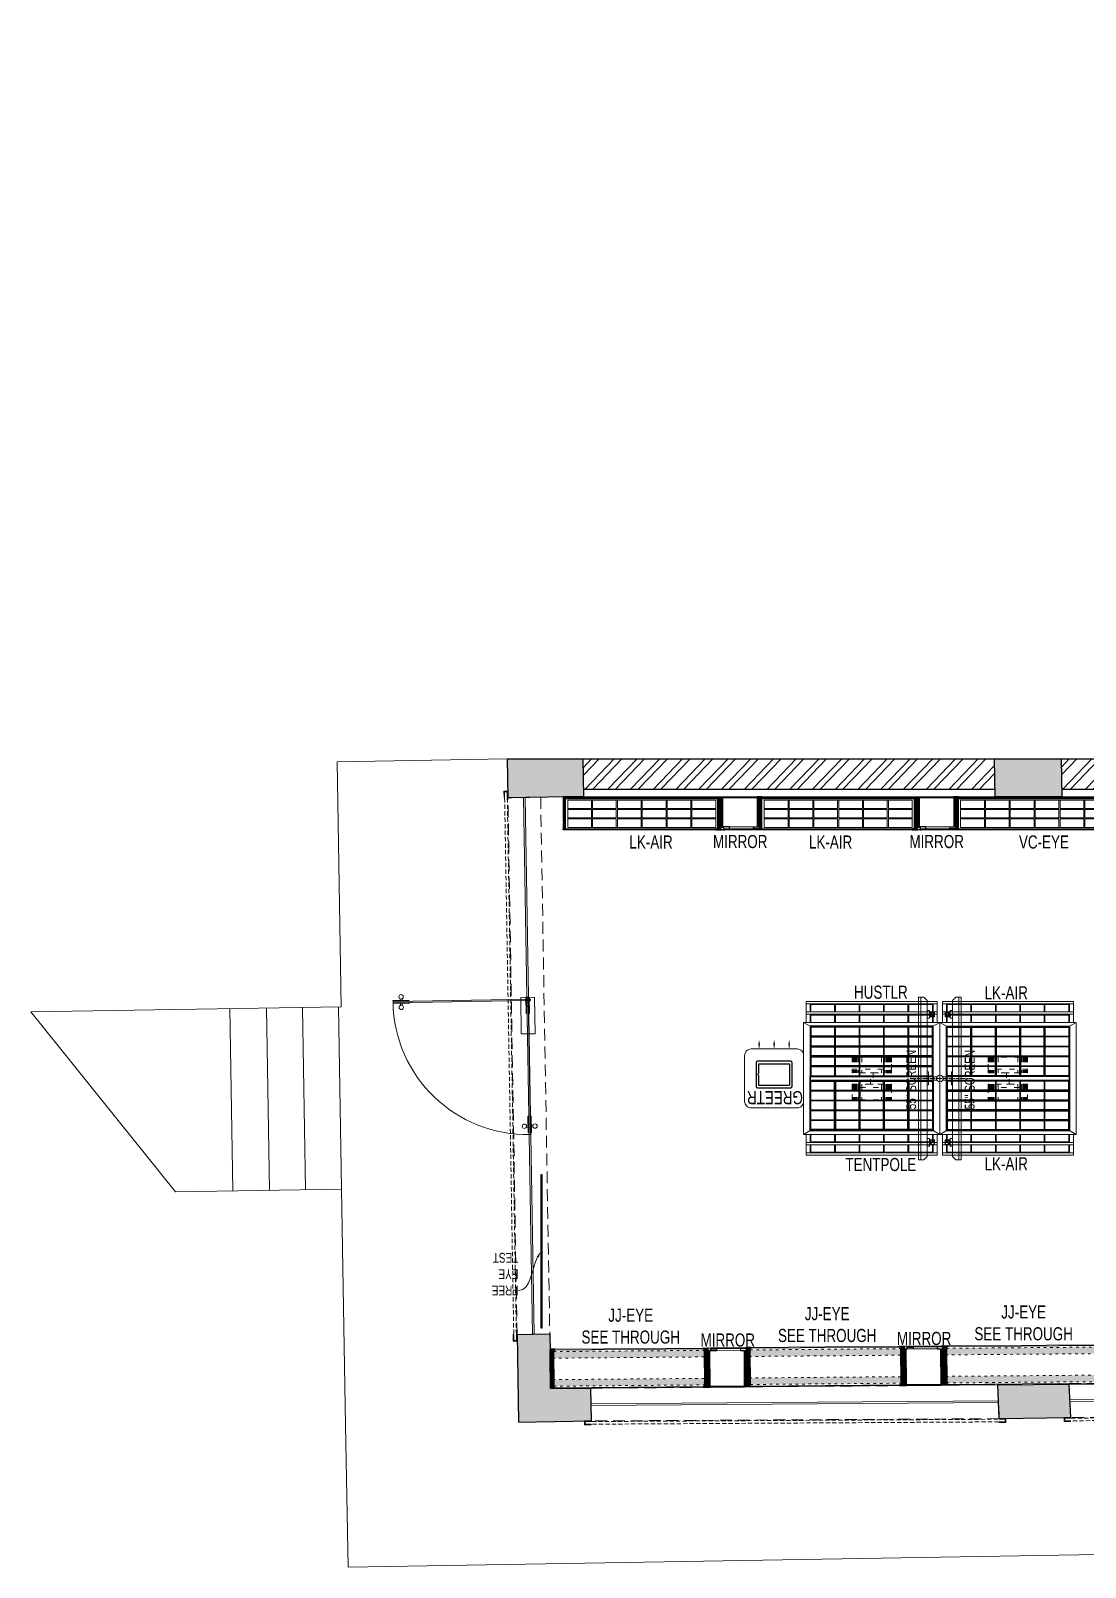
# Model space of a CAD drawing. Header units: feet. Extents: x 10328643 to 10345077, y -6275221 to -6263397.
# Drawn here: x 10328766 to 10336818, y -6275181 to -6263449 of the extents above; entities that cross this region are included whole.
import ezdxf
from ezdxf import colors
from ezdxf.entities.mleader import LeaderData, LeaderLine
from ezdxf.math import Vec2, Vec3

# ---------------------------------------------------------------- set-up
doc = ezdxf.new("R2010")
doc.units = ezdxf.units.FT
doc.header["$LTSCALE"] = 33
doc.header["$MEASUREMENT"] = 0
for name, pattern in [('a_p6_plan_L18$0$HIDDEN', [0.375, 0.25, -0.125]), ('ACAD_ISO03W100', [30, 12, -18]), ('DASHDOT2', [0.5, 0.25, -0.125, 0, -0.125]), ('HIDDENX2', [0.75, 0.5, -0.25])]:
    doc.linetypes.add(name, pattern=pattern)
for name, color, linetype, lineweight in [('A-Glazing', 4, 'Continuous', 20), ('A-shutter', 8, 'Continuous', 18), ('A-WALL HATCH', 251, 'Continuous', 0), ('beam', 90, 'Continuous', 9), ('column hatch', 5, 'Continuous', 0), ('Glazing', 141, 'Continuous', 15), ('LENS-DIM', 252, 'Continuous', 5), ('LENS-TEXT', 31, 'Continuous', 5), ('LENS_DIMENSION', 193, 'Continuous', 0), ('LENS_TEXT', 31, 'Continuous', 5), ('LK-EQPMT', 3, 'Continuous', 18), ('LK-FF&E FLOOR', 1, 'Continuous', 9), ('LK-FF&E WALL', 1, 'Continuous', 9), ('LK-IT', 3, 'Continuous', 18), ('LN-ELEVATION-1', 81, 'Continuous', 25), ('LN-ELEVATION-2', 103, 'Continuous', 20), ('LN-ELEVATION-3', 125, 'Continuous', 18), ('LN-ELEVATION-4', 145, 'Continuous', 13), ('LN-ELEVATION-5', 167, 'Continuous', 5), ('LN-HATCH', 251, 'Continuous', 0), ('PLANO-TXT', 252, 'Continuous', 5), ('rolling shutter', 1, 'Continuous', 5), ('Steps', 4, 'Continuous', 9)]:
    doc.layers.add(name, color=color, linetype=linetype, lineweight=lineweight)
doc.layers.add('A-WALL', color=1, linetype='Continuous')
doc.layers.add('column', color=10, linetype='Continuous')
doc.styles.add('LK TXT', font='GILC____.TTF', dxfattribs={"height": 100})
doc.styles.get("Standard").update_dxf_attribs({"font": 'GILC____.TTF'})
pattern_1 = [(45, (-583869.1914, 43752.887), (3.31456304, 12.1533978), [15.625, -3.125, 0, -3.125])]
pattern_2 = [(45, (0, 0), (1.683798, 6.173926), [7.9375, -1.5875, 0, -1.5875])]
pattern_3 = [(45, (7858054.0837, 3504049.203), (-4.4901280605, 4.4901280605), [])]

# ---------------------------------------------------------------- blocks, each defined once
blk = doc.blocks.new('*U53')
at = {"layer": 'A-shutter', "color": 5, "ltscale": 10}
for points in [[(41038446, -1561539), (41038446, -1561544), (41038401, -1561544), (41038401, -1561564), (41038446, -1561564), (41038446, -1561569), (41038396, -1561569), (41038396, -1561539)], [(41042546, -1561539), (41042546, -1561544), (41042591, -1561544), (41042591, -1561564), (41042546, -1561564), (41042546, -1561569), (41042596, -1561569), (41042596, -1561539)]]:
    blk.add_lwpolyline(points, close=True, dxfattribs=at)
at = {"layer": 'A-shutter', "color": 5, "linetype": 'HIDDENX2', "ltscale": 2}
blk.add_lwpolyline([(41038401, -1561544), (41038401, -1561564), (41042591, -1561564), (41042591, -1561544)], close=True, dxfattribs=at)
blk = doc.blocks.new('*U50')
at = {"layer": 'A-shutter', "color": 5, "ltscale": 10}
for points in [[(41039430, -1561539), (41039430, -1561544), (41039385, -1561544), (41039385, -1561564), (41039430, -1561564), (41039430, -1561569), (41039380, -1561569), (41039380, -1561539)], [(41042546, -1561539), (41042546, -1561544), (41042591, -1561544), (41042591, -1561564), (41042546, -1561564), (41042546, -1561569), (41042596, -1561569), (41042596, -1561539)]]:
    blk.add_lwpolyline(points, close=True, dxfattribs=at)
at = {"layer": 'A-shutter', "color": 5, "linetype": 'HIDDENX2', "ltscale": 2}
blk.add_lwpolyline([(41039385, -1561544), (41039385, -1561564), (41042591, -1561564), (41042591, -1561544)], close=True, dxfattribs=at)
blk = doc.blocks.new('*U51')
at = {"layer": 'A-shutter', "color": 5, "ltscale": 10}
for points in [[(41039175, -1561539), (41039175, -1561544), (41039130, -1561544), (41039130, -1561564), (41039175, -1561564), (41039175, -1561569), (41039125, -1561569), (41039125, -1561539)], [(41042546, -1561539), (41042546, -1561544), (41042591, -1561544), (41042591, -1561564), (41042546, -1561564), (41042546, -1561569), (41042596, -1561569), (41042596, -1561539)]]:
    blk.add_lwpolyline(points, close=True, dxfattribs=at)
at = {"layer": 'A-shutter', "color": 5, "linetype": 'HIDDENX2', "ltscale": 2}
blk.add_lwpolyline([(41039130, -1561544), (41039130, -1561564), (41042591, -1561564), (41042591, -1561544)], close=True, dxfattribs=at)
blk = doc.blocks.new('A$Cfa4c734a')
at = {"layer": 'A-WALL HATCH'}
h = blk.add_hatch(dxfattribs=at)
h.set_pattern_fill('ANSI32', color=256, scale=333)
h.set_pattern_definition([(45, (-3677982.21, 5465809.63), (-88.2999593, 88.2999593), []), (45, (-3677923.34, 5465809.63), (-88.2999593, 88.2999593), [])])
h.paths.add_polyline_path([(-141, 1535), (-141, 11505), (-1337, 11517), (-1339, 11287), (-331, 11277), (-327, 4255), (-326, 4059), (-317, 1535)])
h.paths.add_polyline_path([(-4479, 6213), (-4479, 11240), (-4709, 11240), (-4709, 6213)])
h.paths.add_polyline_path([(-3159, 11305), (-3157, 11535), (-4149, 11545), (-4149, 11315)])
h.paths.add_polyline_path([(-4709, 5791), (-4709, 6021), (-8083, 6078), (-8083, 5848)])
h.paths.add_polyline_path([(-8598, 5857), (-8598, 6087), (-11735, 6140), (-11735, 5910)])
h.paths.add_polyline_path([(-327, 4256), (-326, 4059), (-326, 4059), (-327, 4256)])
h.paths.add_polyline_path([(-1857, 1139), (-1997, 1148), (-2000, 918), (-370, 859), (-370, 1139)])
at = {"layer": 'column hatch'}
h = blk.add_hatch(color=251, dxfattribs=at)
h.dxf.hatch_style = 1
h.paths.add_polyline_path([(-8083, 5788), (-8083, 6078), (-8598, 6087), (-8598, 5797)])
h.paths.add_polyline_path([(-4409, 5661), (-4409, 6213), (-4709, 6213), (-4709, 5791), (-4694, 5791), (-4694, 5661)])
h.paths.add_polyline_path([(-4149, 11240), (-4149, 11545), (-4709, 11550), (-4709, 11240)])
h.paths.add_polyline_path([(-4454, 1010), (-4454, 1555), (-4729, 1555), (-4729, 1020)])
h.paths.add_polyline_path([(-8099, 1049), (-8107, 1304), (-8652, 1309), (-8644, 1050)])
h.paths.add_polyline_path([(-11760, 1085), (-11760, 1335), (-12065, 1338), (-12065, 1755), (-12315, 1755), (-12315, 1085)])
h.paths.add_polyline_path([(-11735, 5855), (-11735, 6140), (-12315, 6150), (-12315, 5855), (-12285, 5855)])
at = {"layer": 'A-WALL'}
for p, q in [((-12315, 6150), (-4709, 6021)), ((-11735, 5910), (-8598, 5857)), ((-8083, 5848), (-4694, 5791))]:
    blk.add_line(p, q, dxfattribs=at)
at = {"layer": 'beam', "linetype": 'a_p6_plan_L18$0$HIDDEN', "lineweight": 5, "ltscale": 11}
for points in [[(-12065, 1755), (-12315, 1755), (-12315, 5855), (-12065, 5855)], [(-11760, 1335), (-8652, 1309), (-8644, 1050), (-11760, 1085)], [(-8107, 1304), (-4729, 1275), (-4729, 1020), (-8099, 1049)]]:
    blk.add_lwpolyline(points, close=True, dxfattribs=at)
at = {"layer": 'column'}
for p, q in [((-12315, 6150), (-12315, 5855)), ((-11735, 5855), (-11735, 6140)), ((-8598, 6087), (-8598, 5797)), ((-8083, 5788), (-8083, 6078)), ((-12315, 5855), (-12285, 5855)), ((-12285, 5855), (-11735, 5855)), ((-8083, 5788), (-8598, 5797)), ((-12315, 1755), (-12065, 1755)), ((-12315, 1755), (-12315, 1085)), ((-12065, 1755), (-12065, 1338)), ((-12065, 1338), (-11760, 1335)), ((-11760, 1335), (-11760, 1085)), ((-8652, 1309), (-8107, 1304)), ((-8644, 1050), (-8652, 1309)), ((-8099, 1049), (-8107, 1304)), ((-12315, 1085), (-11760, 1085)), ((-8644, 1050), (-8099, 1049))]:
    blk.add_line(p, q, dxfattribs=at)
at = {"layer": 'Steps'}
for p, q in [((-12315, 6150), (-13615, 6150)), ((-13615, 6150), (-13615, 4280)), ((-13615, 4280), (-15985, 4280)), ((-15985, 4280), (-14905, 2888)), ((-14465, 4280), (-14465, 2888)), ((-14185, 4280), (-14185, 2888)), ((-13910, 4280), (-13910, 2888)), ((-13635, 4280), (-13635, 2888)), ((-13635, 2888), (-14905, 2888)), ((-13635, 1085), (-13635, 2888)), ((-13635, 1085), (-13635, 0)), ((-13635, 0), (0, 0))]:
    blk.add_line(p, q, dxfattribs=at)
at = {"layer": 'rolling shutter', "color": 2, "xscale": -1}
for name, p, rotation in [('*U53', (1549224, -41036691), 269.9999999999481), ('*U50', (41045736, 1101524, -6111), 359.3564232845975)]:
    blk.add_blockref(name, p, dxfattribs=dict(at, rotation=rotation))
at = {"layer": 'rolling shutter', "color": 2, "extrusion": (7.41663e-05, -5.45082e-07, 1), "xscale": -1, "rotation": 359.5106460119667}
blk.add_blockref('*U51', (41046286, 1211998, -1), dxfattribs=at)
blk = doc.blocks.new('MIRROR SEE THROUGH')
at = {"layer": 'LN-HATCH', "ltscale": 0.5}
h = blk.add_hatch(dxfattribs=at)
h.set_pattern_fill('ANSI31', color=256, scale=2)
h.set_pattern_definition([(45, (4060070.797, 1708569.446), (-4.4901280605, 4.4901280605), [])])
h.paths.add_polyline_path([(-150, 0), (-132, 0), (-132, -279), (-150, -279)])
h.paths.add_polyline_path([(-132, -6), (132, -6), (132, 0), (-132, 0)])
h.paths.add_polyline_path([(150, 0), (132, 0), (132, -279), (150, -279)])
at = {"layer": 'Defpoints'}
blk.add_lwpolyline([(150, -300), (-150, -300), (-150, 0), (150, 0)], close=True, dxfattribs=at)
at = {"layer": 'LN-ELEVATION-1'}
for points in [[(-150, 0), (-132, 0), (-132, -279), (-150, -279)], [(-132, -6), (132, -6), (132, 0), (-132, 0)], [(150, 0), (132, 0), (132, -279), (150, -279)], [(-103, -293), (-103, -279), (-148, -279), (-148, -300), (-139, -300), (-139, -298.5), (-146.5, -298.5), (-146.5, -293)], [(80, -293), (80, -279), (125, -279), (125, -300), (116, -300), (116, -298.5), (123.5, -298.5), (123.5, -293)], [(142, -300), (142, -298.5), (146.5, -298.5), (146.5, -280.5), (125, -280.5), (125, -279), (148, -279), (148, -300)]]:
    blk.add_lwpolyline(points, close=True, dxfattribs=at)
at = {"layer": 'LN-ELEVATION-2', "color": 4, "lineweight": 0}
blk.add_lwpolyline([(-146.5, -293), (123.5, -293), (123.5, -298.5), (-146.5, -298.5)], close=True, dxfattribs=at)
at = {"layer": 'LN-ELEVATION-2'}
blk.add_lwpolyline([(-103, -293), (80, -293), (80, -279), (-103, -279)], close=True, dxfattribs=at)
at = {"layer": 'LN-ELEVATION-4', "ltscale": 0.5}
blk.add_line((116, -300), (-139, -300), dxfattribs=at)
blk = doc.blocks.new('JJ STSH 1200')
at = {"layer": 'LN-HATCH', "ltscale": 0.5}
h = blk.add_hatch(dxfattribs=at)
h.set_pattern_fill('ANSI36', color=256, scale=50)
h.set_pattern_definition(pattern_1)
h.paths.add_polyline_path([(-565, 294), (-565, 300), (-600, 300), (-600, 294)])
h = blk.add_hatch(dxfattribs=at)
h.set_pattern_fill('ANSI36', color=256, scale=50)
h.set_pattern_definition(pattern_1)
h.paths.add_polyline_path([(-575, 294), (-600, 294), (-600, 250), (-600, 240), (-600, 6), (-575, 6)])
h = blk.add_hatch(dxfattribs=at)
h.set_pattern_fill('ANSI36', color=256)
h.set_pattern_definition(pattern_2)
h.paths.add_polyline_path([(575, 282), (-575, 282), (-575, 232), (575, 232)])
h = blk.add_hatch(dxfattribs=at)
h.set_pattern_fill('ANSI36', color=256, scale=50)
h.set_pattern_definition(pattern_1)
h.paths.add_polyline_path([(565, 294), (565, 300), (600, 300), (600, 294)])
h = blk.add_hatch(dxfattribs=at)
h.set_pattern_fill('ANSI36', color=256, scale=50)
h.set_pattern_definition(pattern_1)
h.paths.add_polyline_path([(600, 240), (600, 250), (600, 294), (575, 294), (575, 6), (600, 6)])
h = blk.add_hatch(dxfattribs=at)
h.set_pattern_fill('ANSI36', color=256, scale=50)
h.set_pattern_definition(pattern_1)
h.paths.add_polyline_path([(-565, 6), (-565, 0), (-600, 0), (-600, 6)])
h = blk.add_hatch(dxfattribs=at)
h.set_pattern_fill('ANSI36', color=256)
h.set_pattern_definition(pattern_2)
h.paths.add_polyline_path([(575, 68), (-575, 68), (-575, 18), (575, 18)])
h = blk.add_hatch(dxfattribs=at)
h.set_pattern_fill('ANSI36', color=256, scale=50)
h.set_pattern_definition(pattern_1)
h.paths.add_polyline_path([(565, 6), (565, 0), (600, 0), (600, 6)])
at = {"layer": 'LN-ELEVATION-1', "ltscale": 0.5}
for points in [[(-565, 294), (-565, 300), (-600, 300), (-600, 294)], [(-600, 6), (-600, 240), (-600, 240), (-600, 250), (-600, 250), (-600, 294), (-575, 294), (-575, 6)], [(565, 294), (565, 300), (600, 300), (600, 294)], [(600, 6), (600, 240), (600, 240), (600, 250), (600, 250), (600, 294), (575, 294), (575, 6)], [(-565, 6), (-565, 0), (-600, 0), (-600, 6)], [(565, 6), (565, 0), (600, 0), (600, 6)]]:
    blk.add_lwpolyline(points, close=True, dxfattribs=at)
at = {"layer": 'LN-ELEVATION-3', "ltscale": 0.5}
for p, q in [((-565, 300), (565, 300)), ((565, 294), (-565, 294)), ((575, 6), (-575, 6)), ((565, 6), (-565, 6)), ((-565, 0), (565, 0))]:
    blk.add_line(p, q, dxfattribs=at)
at = {"layer": 'LN-ELEVATION-4', "linetype": 'ACAD_ISO03W100', "ltscale": 0.05}
for points in [[(575, 232), (-575, 232), (-575, 282), (575, 282)], [(575, 68), (-575, 68), (-575, 18), (575, 18)]]:
    blk.add_lwpolyline(points, close=True, dxfattribs=at)
blk = doc.blocks.new('VC HD 1200')
at = {"layer": 'LN-HATCH', "ltscale": 0.5}
h = blk.add_hatch(dxfattribs=at)
h.set_pattern_fill('ANSI31', color=256, scale=2)
h.set_pattern_definition([(45, (3760859.753, 1795248.936), (-4.490128061, 4.490128061), [])])
h.paths.add_polyline_path([(-1200, 250), (-1200, 60), (-1194, 60), (-1194, 50), (-1200, 50), (-1200, 6), (-1182, 6), (-1182, 250)])
h = blk.add_hatch(dxfattribs=at)
h.set_pattern_fill('ANSI31', color=256, scale=2)
h.set_pattern_definition(pattern_3)
h.paths.add_polyline_path([(0, 250), (0, 60), (-6, 60), (-6, 50), (0, 50), (0, 6), (-18, 6), (-18, 250)])
h = blk.add_hatch(dxfattribs=at)
h.set_pattern_fill('ANSI31', color=256, scale=2)
h.set_pattern_definition([(45, (7858047.0837, 3504049.203), (-4.4901280605, 4.4901280605), [])])
h.paths.add_polyline_path([(-1165, 6), (-1165, 0), (-1200, 0), (-1200, 6)])
h = blk.add_hatch(dxfattribs=at)
h.set_pattern_fill('ANSI31', color=256, scale=2)
h.set_pattern_definition(pattern_3)
h.paths.add_polyline_path([(-28, 6), (-28, 0), (0, 0), (0, 6)])
at = {"layer": 'LN-ELEVATION-1', "ltscale": 0.5}
for points in [[(-1200, 250), (-1200, 60), (-1194, 60), (-1194, 50), (-1200, 50), (-1200, 6), (-1182, 6), (-1182, 250)], [(-18, 238), (-1182, 238), (-1182, 244), (-18, 244)], [(0, 250), (0, 60), (-6, 60), (-6, 50), (0, 50), (0, 6), (-18, 6), (-18, 250)], [(-1165, 6), (-1165, 0), (-1200, 0), (-1200, 6)], [(-35, 6), (-35, 0), (0, 0), (0, 6)]]:
    blk.add_lwpolyline(points, close=True, dxfattribs=at)
at = {"layer": 'LN-ELEVATION-3', "ltscale": 0.5}
for p, q in [((-1182, 250), (-18, 250)), ((-1165, 6), (-35, 6)), ((-35, 0), (-1165, 0))]:
    blk.add_line(p, q, dxfattribs=at)
for points in [[(-1165, 226), (-35, 226), (-35, 18), (-1165, 18)], [(-1165, 226), (-983, 226), (-983, 162), (-1165, 162)], [(-1165, 90), (-983, 90), (-983, 154), (-1165, 154)], [(-975, 226), (-794, 226), (-794, 162), (-975, 162)], [(-975, 154), (-794, 154), (-794, 90), (-975, 90)], [(-786, 226), (-604, 226), (-604, 162), (-786, 162)], [(-786, 154), (-604, 154), (-604, 90), (-786, 90)], [(-596, 226), (-414, 226), (-414, 162), (-596, 162)], [(-596, 154), (-414, 154), (-414, 90), (-596, 90)], [(-406, 226), (-225, 226), (-225, 162), (-406, 162)], [(-406, 154), (-225, 154), (-225, 90), (-406, 90)], [(-217, 226), (-35, 226), (-35, 162), (-217, 162)], [(-217, 154), (-35, 154), (-35, 90), (-217, 90)], [(-1165, 82), (-983, 82), (-983, 18), (-1165, 18)], [(-975, 82), (-794, 82), (-794, 18), (-975, 18)], [(-786, 82), (-604, 82), (-604, 18), (-786, 18)], [(-596, 82), (-414, 82), (-414, 18), (-596, 18)], [(-406, 82), (-225, 82), (-225, 18), (-406, 18)], [(-217, 82), (-35, 82), (-35, 18), (-217, 18)]]:
    blk.add_lwpolyline(points, close=True, dxfattribs=at)
blk = doc.blocks.new('MIRROR')
at = {"layer": 'LN-HATCH', "ltscale": 0.5}
h = blk.add_hatch(dxfattribs=at)
h.set_pattern_fill('ANSI31', color=256, scale=2)
h.set_pattern_definition([(45, (4060433.7416, 1708720.787), (-4.4901280605, 4.4901280605), [])])
h.paths.add_polyline_path([(213, 101), (231, 101), (231, -128), (213, -128)])
h.paths.add_polyline_path([(231, 95), (495, 95), (495, 101), (231, 101)])
h.paths.add_polyline_path([(513, 101), (495, 101), (495, -128), (513, -128)])
at = {"layer": 'Defpoints'}
blk.add_lwpolyline([(513, 101), (213, 101), (213, -149), (513, -149)], close=True, dxfattribs=at)
at = {"layer": 'LN-ELEVATION-1'}
for points in [[(213, 101), (231, 101), (231, -128), (213, -128)], [(231, 95), (495, 95), (495, 101), (231, 101)], [(513, 101), (495, 101), (495, -128), (513, -128)], [(260, -142), (260, -128), (215, -128), (215, -149), (224, -149), (224, -147), (216, -147), (216, -142)], [(443, -142), (443, -128), (488, -128), (488, -149), (479, -149), (479, -147), (486, -147), (486, -142)], [(505, -149), (505, -147), (509, -147), (509, -129), (488, -129), (488, -128), (511, -128), (511, -149)]]:
    blk.add_lwpolyline(points, close=True, dxfattribs=at)
at = {"layer": 'LN-ELEVATION-2', "color": 4, "lineweight": 0}
blk.add_lwpolyline([(216, -142), (486, -142), (486, -147), (216, -147)], close=True, dxfattribs=at)
at = {"layer": 'LN-ELEVATION-2'}
blk.add_lwpolyline([(260, -142), (443, -142), (443, -128), (260, -128)], close=True, dxfattribs=at)
at = {"layer": 'LN-ELEVATION-4', "ltscale": 0.5}
blk.add_line((479, -149), (224, -149), dxfattribs=at)
blk = doc.blocks.new('ffgd')
at = {"layer": 'LN-ELEVATION-4', "linetype": 'ACAD_ISO03W100', "ltscale": 0.1}
blk.add_lwpolyline([(0, 47), (0, -41), (-20, -41), (-20, 47)], close=True, dxfattribs=at)
at = {"layer": 'LN-ELEVATION-5', "linetype": 'ACAD_ISO03W100', "ltscale": 0.1}
for p, q in [((-160, 166), (-160, 47)), ((-160, 166), (-160, 47)), ((-159, 166), (-159, 47)), ((-159, 166), (-159, 47)), ((-158, 166), (-158, 47)), ((-158, 166), (-158, 47)), ((-157, 166), (-157, 47)), ((-156, 166), (-156, 47)), ((-154, 166), (-154, 47)), ((-151, 166), (-151, 47)), ((-146, 166), (-146, 47)), ((-141, 166), (-141, 47)), ((-135, 166), (-135, 47)), ((-128, 166), (-128, 47)), ((-120, 166), (-120, 47)), ((-111, 166), (-111, 47)), ((-102, 166), (-102, 47)), ((-85, 166), (-85, 47)), ((65, 166), (65, 47)), ((82, 166), (82, 47)), ((91, 166), (91, 47)), ((100, 166), (100, 47)), ((108, 166), (108, 47)), ((115, 166), (115, 47)), ((121, 166), (121, 47)), ((126, 166), (126, 47)), ((131, 166), (131, 47)), ((134, 166), (134, 47)), ((136, 166), (136, 47)), ((137, 166), (137, 47)), ((138, 166), (138, 47)), ((138, 166), (138, 47)), ((139, 166), (139, 47)), ((139, 166), (139, 47)), ((140, 166), (140, 47)), ((140, 166), (140, 47)), ((-160, -41), (-160, -160)), ((-160, -41), (-160, -160)), ((-159, -41), (-159, -160)), ((-159, -41), (-159, -160)), ((-158, -41), (-158, -160)), ((-158, -41), (-158, -160)), ((-157, -41), (-157, -160)), ((-156, -41), (-156, -160)), ((-154, -41), (-154, -160)), ((-151, -41), (-151, -160)), ((-146, -41), (-146, -160)), ((-141, -41), (-141, -160)), ((-135, -41), (-135, -160)), ((-128, -41), (-128, -160)), ((-120, -41), (-120, -160)), ((-111, -41), (-111, -160)), ((-102, -41), (-102, -160)), ((-85, -41), (-85, -160)), ((65, -41), (65, -160)), ((82, -41), (82, -160)), ((91, -41), (91, -160)), ((100, -41), (100, -160)), ((108, -41), (108, -160)), ((115, -41), (115, -160)), ((121, -41), (121, -160)), ((126, -41), (126, -160)), ((131, -41), (131, -160)), ((134, -41), (134, -160)), ((136, -41), (136, -160)), ((137, -41), (137, -160)), ((138, -41), (138, -160)), ((138, -41), (138, -160)), ((139, -41), (139, -160)), ((139, -41), (139, -160)), ((140, -41), (140, -160)), ((140, -41), (140, -160))]:
    blk.add_line(p, q, dxfattribs=at)
for points in [[(140, 73), (140, 166), (-160, 166), (-160, 73)], [(140, -67), (140, -160), (-160, -160), (-160, -67)]]:
    blk.add_lwpolyline(points, dxfattribs=at)
for points in [[(140, 73), (140, 47), (-160, 47), (-160, 73)], [(140, -41), (140, -67), (-160, -67), (-160, -41)]]:
    blk.add_lwpolyline(points, close=True, dxfattribs=at)
blk = doc.blocks.new('EURO 1040 x 1175')
at = {"layer": 'LN-ELEVATION-1'}
for points in [[(-470, -327), (470, -327), (470, 468), (-470, 468)], [(-470, 85), (470, 85), (470, 468), (-470, 468)], [(-470, 387), (-283, 387), (-283, 393), (-470, 393)], [(-283, 85), (-277, 85), (-277, 468), (-283, 468)], [(-277, 387), (-96, 387), (-96, 393), (-277, 393)], [(-96, 85), (-90, 85), (-90, 468), (-96, 468)], [(-90, 387), (90, 387), (90, 393), (-90, 393)], [(90, 85), (96, 85), (96, 468), (90, 468)], [(96, 387), (277, 387), (277, 393), (96, 393)], [(277, 85), (283, 85), (283, 468), (277, 468)], [(283, 387), (470, 387), (470, 393), (283, 393)], [(-470, 311), (-283, 311), (-283, 317), (-470, 317)], [(-470, 236), (-283, 236), (-283, 242), (-470, 242)], [(-277, 311), (-96, 311), (-96, 317), (-277, 317)], [(-277, 236), (-96, 236), (-96, 242), (-277, 242)], [(-90, 311), (90, 311), (90, 317), (-90, 317)], [(-90, 236), (90, 236), (90, 242), (-90, 242)], [(96, 311), (277, 311), (277, 317), (96, 317)], [(96, 236), (277, 236), (277, 242), (96, 242)], [(283, 311), (470, 311), (470, 317), (283, 317)], [(283, 236), (470, 236), (470, 242), (283, 242)], [(-470, 160), (-283, 160), (-283, 166), (-470, 166)], [(-277, 160), (-96, 160), (-96, 166), (-277, 166)], [(-90, 160), (90, 160), (90, 166), (-90, 166)], [(96, 160), (277, 160), (277, 166), (96, 166)], [(283, 160), (470, 160), (470, 166), (283, 166)], [(-470, 85), (470, 85), (470, 55), (-470, 55)], [(-470, 55), (470, 55), (470, -327), (-470, -327)], [(-283, 55), (-277, 55), (-277, -327), (-283, -327)], [(-96, 55), (-90, 55), (-90, -327), (-96, -327)], [(90, 55), (96, 55), (96, -327), (90, -327)], [(277, 55), (283, 55), (283, -327), (277, -327)], [(-470, -20), (-283, -20), (-283, -26), (-470, -26)], [(-470, -96), (-283, -96), (-283, -102), (-470, -102)], [(-277, -20), (-96, -20), (-96, -26), (-277, -26)], [(-277, -96), (-96, -96), (-96, -102), (-277, -102)], [(-90, -20), (90, -20), (90, -26), (-90, -26)], [(-90, -96), (90, -96), (90, -102), (-90, -102)], [(96, -20), (277, -20), (277, -26), (96, -26)], [(96, -96), (277, -96), (277, -102), (96, -102)], [(283, -20), (470, -20), (470, -26), (283, -26)], [(283, -96), (470, -96), (470, -102), (283, -102)], [(-470, -171), (-283, -171), (-283, -177), (-470, -177)], [(-277, -171), (-96, -171), (-96, -177), (-277, -177)], [(-90, -171), (90, -171), (90, -177), (-90, -177)], [(96, -171), (277, -171), (277, -177), (96, -177)], [(283, -171), (470, -171), (470, -177), (283, -177)], [(-470, -246), (-283, -246), (-283, -252), (-470, -252)], [(-277, -246), (-96, -246), (-96, -252), (-277, -252)], [(-90, -246), (90, -246), (90, -252), (-90, -252)], [(96, -246), (277, -246), (277, -252), (96, -252)], [(283, -246), (470, -246), (470, -252), (283, -252)]]:
    blk.add_lwpolyline(points, close=True, dxfattribs=at)
for points in [[(-283, 462), (-464, 462), (-464, 317)], [(-96, 462), (-277, 462)], [(90, 462), (-90, 462)], [(277, 462), (96, 462)], [(464, 317), (464, 462), (283, 462)], [(-464, 311), (-464, 242)], [(-464, 236), (-464, 166)], [(464, 242), (464, 311)], [(464, 166), (464, 236)], [(-464, 160), (-464, 91), (-283, 91)], [(283, 91), (464, 91), (464, 160)], [(-464, -20), (-464, 49), (-283, 49)], [(-277, 91), (-96, 91)], [(-277, 49), (-96, 49)], [(-90, 91), (90, 91)], [(-90, 49), (90, 49)], [(96, 91), (277, 91)], [(96, 49), (277, 49)], [(283, 49), (464, 49), (464, -20)], [(-464, -96), (-464, -26)], [(-464, -171), (-464, -102)], [(464, -26), (464, -96)], [(464, -102), (464, -171)], [(-283, -321), (-464, -321), (-464, -177)], [(464, -177), (464, -321), (283, -321)], [(-96, -321), (-277, -321)], [(90, -321), (-90, -321)], [(277, -321), (96, -321)]]:
    blk.add_lwpolyline(points, dxfattribs=at)
at = {"layer": 'LN-ELEVATION-2'}
blk.add_lwpolyline([(-520, -357), (520, -357), (520, 498), (-520, 498)], close=True, dxfattribs=at)
for points in [[(-470, 468), (-520, 498)], [(470, 468), (520, 498)], [(-470, -327), (-520, -357)], [(470, -327), (520, -357)]]:
    blk.add_lwpolyline(points, dxfattribs=at)
at = {"layer": 'LN-ELEVATION-3'}
for points in [[(-500, 560), (500, 560), (500, 578), (-500, 578)], [(-500, 498), (-470, 498), (-470, 560), (-500, 560)], [(470, 498), (500, 498), (500, 560), (470, 560)], [(-500, -357), (-470, -357), (-470, -419), (-500, -419)], [(-500, -419), (500, -419), (500, -437), (-500, -437)], [(470, -357), (500, -357), (500, -419), (470, -419)]]:
    blk.add_lwpolyline(points, close=True, dxfattribs=at)
at = {"layer": 'LN-ELEVATION-4'}
for points in [[(-500, 640), (500, 640), (500, 658), (-500, 658)], [(-500, 578), (-470, 578), (-470, 640), (-500, 640)], [(470, 578), (500, 578), (500, 640), (470, 640)], [(-470, 498), (-464, 498), (-464, 560), (-470, 560)], [(-464, 554), (-283, 554), (-283, 560), (-464, 560)], [(-283, 498), (-277, 498), (-277, 560), (-283, 560)], [(-277, 554), (-96, 554), (-96, 560), (-277, 560)], [(-96, 498), (-90, 498), (-90, 560), (-96, 560)], [(-90, 554), (90, 554), (90, 560), (-90, 560)], [(90, 498), (96, 498), (96, 560), (90, 560)], [(96, 554), (277, 554), (277, 560), (96, 560)], [(277, 498), (283, 498), (283, 560), (277, 560)], [(283, 554), (464, 554), (464, 560), (283, 560)], [(464, 498), (470, 498), (470, 560), (464, 560)], [(-500, -437), (-470, -437), (-470, -499), (-500, -499)], [(-470, -357), (-464, -357), (-464, -419), (-470, -419)], [(-464, -413), (-283, -413), (-283, -419), (-464, -419)], [(-283, -357), (-277, -357), (-277, -419), (-283, -419)], [(-277, -413), (-96, -413), (-96, -419), (-277, -419)], [(-96, -357), (-90, -357), (-90, -419), (-96, -419)], [(-90, -413), (90, -413), (90, -419), (-90, -419)], [(90, -357), (96, -357), (96, -419), (90, -419)], [(96, -413), (277, -413), (277, -419), (96, -419)], [(277, -357), (283, -357), (283, -419), (277, -419)], [(283, -413), (464, -413), (464, -419), (283, -419)], [(464, -357), (470, -357), (470, -419), (464, -419)], [(470, -437), (500, -437), (500, -499), (470, -499)], [(-500, -499), (500, -499), (500, -517), (-500, -517)]]:
    blk.add_lwpolyline(points, close=True, dxfattribs=at)
at = {"layer": 'LN-ELEVATION-5'}
for points in [[(-470, 578), (-464, 578), (-464, 640), (-470, 640)], [(-464, 634), (-283, 634), (-283, 640), (-464, 640)], [(-283, 578), (-277, 578), (-277, 640), (-283, 640)], [(-277, 634), (-96, 634), (-96, 640), (-277, 640)], [(-96, 578), (-90, 578), (-90, 640), (-96, 640)], [(-90, 634), (90, 634), (90, 640), (-90, 640)], [(90, 578), (96, 578), (96, 640), (90, 640)], [(96, 634), (277, 634), (277, 640), (96, 640)], [(277, 578), (283, 578), (283, 640), (277, 640)], [(283, 634), (464, 634), (464, 640), (283, 640)], [(464, 578), (470, 578), (470, 640), (464, 640)], [(-470, -437), (-464, -437), (-464, -499), (-470, -499)], [(-283, -437), (-277, -437), (-277, -499), (-283, -499)], [(-96, -437), (-90, -437), (-90, -499), (-96, -499)], [(90, -437), (96, -437), (96, -499), (90, -499)], [(277, -437), (283, -437), (283, -499), (277, -499)], [(464, -437), (470, -437), (470, -499), (464, -499)], [(-464, -493), (-283, -493), (-283, -499), (-464, -499)], [(-277, -493), (-96, -493), (-96, -499), (-277, -499)], [(-90, -493), (90, -493), (90, -499), (-90, -499)], [(96, -493), (277, -493), (277, -499), (96, -499)], [(283, -493), (464, -493), (464, -499), (283, -499)]]:
    blk.add_lwpolyline(points, close=True, dxfattribs=at)
at = {"layer": 'LENS-DIM'}
blk.add_blockref('ffgd', (10, 67), dxfattribs=at)
blk = doc.blocks.new('GREETR 450x450')
at = {"layer": 'LN-ELEVATION-1', "linetype": 'ByBlock', "lineweight": -2}
for p, q in [((481, 340), (461, 340)), ((481, 225), (461, 225)), ((481, 110), (461, 110))]:
    blk.add_line(p, q, dxfattribs=at)
at = {"layer": 'LN-ELEVATION-1'}
for points in [[(356, 98), (356, 352, 0.414214), (346, 362), (164, 362, 0.414214), (154, 352), (154, 98, 0.414214), (164, 88), (346, 88, 0.414214)], [(264, 343), (336, 343), (336, 108), (172, 108), (172, 343), (245, 343, 0.327538), (247, 344, -0.733799), (262, 344, 0.327538)]]:
    blk.add_lwpolyline(points, format="xyb", close=True, dxfattribs=at)
at = {"layer": 'LN-ELEVATION-1', "linetype": 'ByBlock', "lineweight": -2}
for points in [[(481, 346), (481, 333), (521, 340)], [(481, 232), (481, 218), (521, 225)], [(481, 117), (481, 104), (521, 110)]]:
    blk.add_solid(points, dxfattribs=at)
at = {"layer": 'LN-ELEVATION-2'}
blk.add_lwpolyline([(50, 0), (400, 0, 0.414214), (450, 50), (450, 400, 0.414214), (400, 450), (50, 450, 0.414214), (0, 400), (0, 50, 0.414214)], format="xyb", close=True, dxfattribs=at)
at = {"layer": 'LENS-TEXT', "color": 0, "linetype": 'Continuous', "ltscale": 3, "insert": (79, 219), "char_height": 100, "attachment_point": 5, "rotation": 90, "style": 'LK TXT'}
blk.add_mtext_dynamic_manual_height_columns('GREETR', width=353.06, gutter_width=0.5, heights=[0], dxfattribs=at)
blk = doc.blocks.new('55INCH')
at = {"layer": 'LK-EQPMT', "ltscale": 12}
for p, q in [((2111559, 1135690), (2111583, 1135690)), ((2111583, 1135690), (2111608, 1135666)), ((2111608, 1134474), (2111608, 1135666)), ((2111608, 1135588), (2111627, 1135588)), ((2111627, 1135588), (2111627, 1135529)), ((2111627, 1135529), (2111608, 1135529)), ((2111627, 1134611), (2111608, 1134611)), ((2111627, 1134611), (2111627, 1134552)), ((2111608, 1134552), (2111627, 1134552)), ((2111559, 1134449), (2111583, 1134449)), ((2111583, 1134449), (2111608, 1134474))]:
    blk.add_line(p, q, dxfattribs=at)
at = {"layer": 'LK-EQPMT'}
for p, q in [((2111662, 1135543), (2111631, 1135574)), ((2111662, 1135574), (2111631, 1135543)), ((2111662, 1134597), (2111631, 1134566))]:
    blk.add_line(p, q, dxfattribs=at)
at = {"layer": 'LK-EQPMT', "ltscale": 12}
blk.add_lwpolyline([(2111543, 1135690), (2111559, 1135690), (2111559, 1134449), (2111543, 1134449)], close=True, dxfattribs=at)
at = {"layer": 'LK-EQPMT'}
for points in [[(2111627, 1135578), (2111627, 1135540), (2111665, 1135540), (2111665, 1135578)], [(2111631, 1135574), (2111631, 1135543), (2111662, 1135543), (2111662, 1135574)], [(2111627, 1134563), (2111627, 1134601), (2111665, 1134601), (2111665, 1134563)], [(2111631, 1134566), (2111631, 1134597), (2111662, 1134597), (2111662, 1134566)]]:
    blk.add_lwpolyline(points, close=True, dxfattribs=at)
blk = doc.blocks.new('Entrance Door')
at = {"layer": 'Glazing', "ltscale": 111}
blk.add_hatch(color=256, dxfattribs=at).paths.add_polyline_path([(18, -35), (18, -1235), (30, -1235), (30, -35)])
at = {"layer": 'Glazing'}
for p, q in [((30, -54), (18, -66)), ((1118, -31), (1118, -54)), ((1118, -89), (1118, -66)), ((1133, -31), (1133, -54)), ((1133, -89), (1133, -66))]:
    blk.add_line(p, q, dxfattribs=at)
at = {"layer": 'Glazing', "ltscale": 44}
for p, q in [((-5, -1156), (18, -1156)), ((-5, -1171), (18, -1171)), ((53, -1156), (30, -1156)), ((53, -1171), (30, -1171))]:
    blk.add_line(p, q, dxfattribs=at)
at = {"layer": 'Glazing'}
for points in [[(320, -120), (0, -120), (0, 0), (320, 0)], [(0, -54), (142, -54), (142, -47), (0, -47)], [(0, -66), (142, -66), (142, -74), (0, -74)], [(1181, -54), (1038, -54), (1038, -47), (1181, -47)], [(1181, -66), (1038, -66), (1038, -74), (1181, -74)]]:
    blk.add_lwpolyline(points, close=True, dxfattribs=at)
at = {"layer": 'Glazing', "ltscale": 222}
blk.add_lwpolyline([(-2, -66), (1199, -66), (1199, -54), (-2, -54)], close=True, dxfattribs=at)
at = {"layer": 'Glazing', "ltscale": 111}
blk.add_lwpolyline([(18, -35), (18, -1235), (30, -1235), (30, -35)], close=True, dxfattribs=at)
at = {"layer": 'Glazing', "ltscale": 44}
for points in [[(18, -1093), (18, -1235), (10, -1235), (10, -1093)], [(30, -1093), (30, -1235), (37, -1235), (37, -1093)]]:
    blk.add_lwpolyline(points, close=True, dxfattribs=at)
at = {"layer": 'Glazing'}
for centre, radius in [((1125, -14), 19), ((24, -59), 19.8), ((1125, -107), 19)]:
    blk.add_circle(centre, radius, dxfattribs=at)
at = {"layer": 'Glazing', "ltscale": 44}
for centre in [(-22, -1164), (70, -1164)]:
    blk.add_circle(centre, 19, dxfattribs=at)
at = {"layer": 'Glazing', "ltscale": 222}
blk.add_arc((24, -60), 1175, 270, 359.9996, dxfattribs=at)

msp = doc.modelspace()

# ---------------------------------------------------------------- linework, layer by layer
msp.add_lwpolyline([(10332660, -6272186), (10332660, -6273354), (10332672, -6273354), (10332672, -6272186)], close=True)
at = {"layer": 'A-Glazing'}
for points in [[(10332540, -6269303), (10332609, -6273402), (10332597, -6273402), (10332528, -6269303)], [(10336154, -6273923), (10333042, -6273946), (10333042, -6273934), (10336154, -6273911)], [(10340074, -6273887), (10336700, -6273916), (10336700, -6273904), (10340074, -6273875)]]:
    msp.add_lwpolyline(points, close=True, dxfattribs=at)
at = {"layer": 'LK-IT', "color": 1, "linetype": 'DASHDOT2', "ltscale": 3}
msp.add_line((10335952, -6271449), (10335463, -6271449), dxfattribs=at)
at = {"layer": 'LK-IT'}
for points in [[(10335610, -6271399), (10335610, -6271499), (10335620, -6271499), (10335620, -6271399)], [(10335805, -6271399), (10335805, -6271499), (10335795, -6271499), (10335795, -6271399)]]:
    msp.add_lwpolyline(points, close=True, dxfattribs=at)
for points in [[(10335685, -6271437), (10335620, -6271437), (10335620, -6271462), (10335685, -6271462, -0.267949), (10335685, -6271437, 1)], [(10335729, -6271437), (10335795, -6271437), (10335795, -6271462), (10335729, -6271462, 0.267949), (10335729, -6271437, -1)]]:
    msp.add_lwpolyline(points, format="xyb", dxfattribs=at)
at = {"layer": 'LK-IT', "color": 1}
msp.add_circle((10335707, -6271449), 25, dxfattribs=at)

# ---------------------------------------------------------------- block references
at = {"layer": 'A-Glazing', "xscale": 0.8748404702498982, "yscale": 0.8748404702498982, "zscale": 0.8748404702498982, "rotation": 270.9715860614791}
msp.add_blockref('Entrance Door', (10332612, -6270828), dxfattribs=at)
at = {"layer": 'LENS_DIMENSION', "rotation": 0.9715749696619951}
msp.add_blockref('A$Cfa4c734a', (10344822, -6274950), dxfattribs=at)
at = {"layer": 'LK-FF&E FLOOR'}
msp.add_blockref('EURO 1040 x 1175', (10335187, -6271519), dxfattribs=at)
at = {"layer": 'LK-FF&E FLOOR', "xscale": -1}
msp.add_blockref('EURO 1040 x 1175', (10336227, -6271519), dxfattribs=at)
at = {"layer": 'LK-FF&E FLOOR', "rotation": 90}
msp.add_blockref('GREETR 450x450', (10334667, -6271674), dxfattribs=at)
at = {"layer": 'LK-FF&E WALL', "xscale": -1}
for name, p in [('VC HD 1200', (10332831, -6269550)), ('MIRROR', (10334544, -6269401)), ('VC HD 1200', (10334331, -6269550)), ('MIRROR', (10336044, -6269401)), ('VC HD 1200', (10335831, -6269550))]:
    msp.add_blockref(name, p, dxfattribs=at)
at = {"layer": 'LK-FF&E WALL'}
for name, p, rotation in [('JJ STSH 1200', (10333335, -6273812), 0.4818013525795523), ('MIRROR SEE THROUGH', (10334085, -6273806), 180.4818013525794), ('JJ STSH 1200', (10334835, -6273799), 0.4818013525795523), ('MIRROR SEE THROUGH', (10335585, -6273793), 180.4818013525794), ('JJ STSH 1200', (10336335, -6273787), 0.4818013525795523)]:
    msp.add_blockref(name, p, dxfattribs=dict(at, rotation=rotation))
at = {"layer": 'LK-IT'}
msp.add_blockref('55INCH', (8224002, -7406519), dxfattribs=at)
at = {"layer": 'LK-IT', "xscale": -1}
msp.add_blockref('55INCH', (12447412, -7406519), dxfattribs=at)

# ---------------------------------------------------------------- texts
at = {"layer": 'LENS-TEXT', "color": 0, "linetype": 'Continuous', "ltscale": 3, "char_height": 75, "width": 783.96, "attachment_point": 5, "rotation": 90, "style": 'LK TXT'}
for insert in [(10335489, -6271458), (10335936, -6271458)]:
    msp.add_mtext('\\pt225;55" SCREEN', dxfattribs=dict(at, insert=insert))
at = {"layer": 'LENS_TEXT', "linetype": 'Continuous', "ltscale": 3, "char_height": 100, "width": 324.47, "attachment_point": 5, "style": 'LK TXT'}
for insert in [(10334183, -6269641, -23744), (10335683, -6269641, -23744), (10334088, -6273447), (10335587, -6273435)]:
    msp.add_mtext('{\\C7;MIRROR}', dxfattribs=dict(at, insert=insert))
at = {"layer": 'PLANO-TXT', "linetype": 'Continuous', "ltscale": 3, "char_height": 100, "attachment_point": 5, "style": 'LK TXT'}
for s, insert, width in [('LK-AIR', (10333502, -6269644, -23744), 149.55), ('LK-AIR', (10334873, -6269644, -23744), 149.55), ('VC-EYE', (10336502, -6269644, -23744), 149.55), ('HUSTLR', (10335257, -6270791), 271.78), ('LK-AIR', (10336214, -6270795, -23744), 149.55), ('TENTPOLE', (10335257, -6272107), 271.78), ('LK-AIR', (10336214, -6272101, -23744), 149.55), ('JJ-EYE\\PSEE THROUGH', (10333347, -6273341), 801.46), ('JJ-EYE\\PSEE THROUGH', (10334847, -6273329), 801.46), ('JJ-EYE\\PSEE THROUGH', (10336347, -6273316), 801.46)]:
    msp.add_mtext(s, dxfattribs=dict(at, insert=insert, width=width))

# ---------------------------------------------------------------- leaders
at = {"layer": 'LENS_TEXT', "color": 1, "linetype": 'Continuous', "ltscale": 3}
ml = msp.add_multileader_mtext('Standard', dxfattribs=at)
ml.set_content('{\\C256;FREE EYE TEST}', color=1)
ml.set_leader_properties(color=256, linetype='ByLayer', lineweight=-1)
ml.build(insert=Vec2(0, 0))
ml.multileader.update_dxf_attribs({"leader_type": 2, "dogleg_length": 0.36, "arrow_head_size": 50})
ctx = ml.context
ctx.base_point, ctx.char_height, ctx.arrow_head_size, ctx.landing_gap_size, ctx.plane_origin, ctx.plane_x_axis, ctx.plane_y_axis = Vec3(10332490, -6273068), 75, 50, 0.09, Vec3(10333768, -6274430), Vec3(-1, 0), Vec3(0, -1)
notes = []
notes.append((ctx, [(0, (1, 1, 0), (10332491, -6273068), (-1, 0), 0.36, [(1, [(10332661, -6272770)], 0, [])])]))
ctx.mtext.insert, ctx.mtext.text_direction, ctx.mtext.rotation, ctx.mtext.width, ctx.mtext.flow_direction = Vec3(10332490, -6273106), Vec3(-1, 0), 3.141593, 354.24, 5
for ctx, leaders in notes:
    for number, flags, end, landing, length, lines in leaders:
        leader = LeaderData()
        leader.index, (leader.has_last_leader_line, leader.has_dogleg_vector, leader.attachment_direction) = number, flags
        leader.last_leader_point, leader.dogleg_vector, leader.dogleg_length = Vec3(end), Vec3(landing), length
        for number, points, colour, breaks in lines:
            line = LeaderLine()
            line.index, line.vertices, line.color, line.breaks = number, Vec3.list(points), colors.encode_raw_color(colour), breaks
            leader.lines.append(line)
        ctx.leaders.append(leader)

doc.saveas('drawing.dxf')
